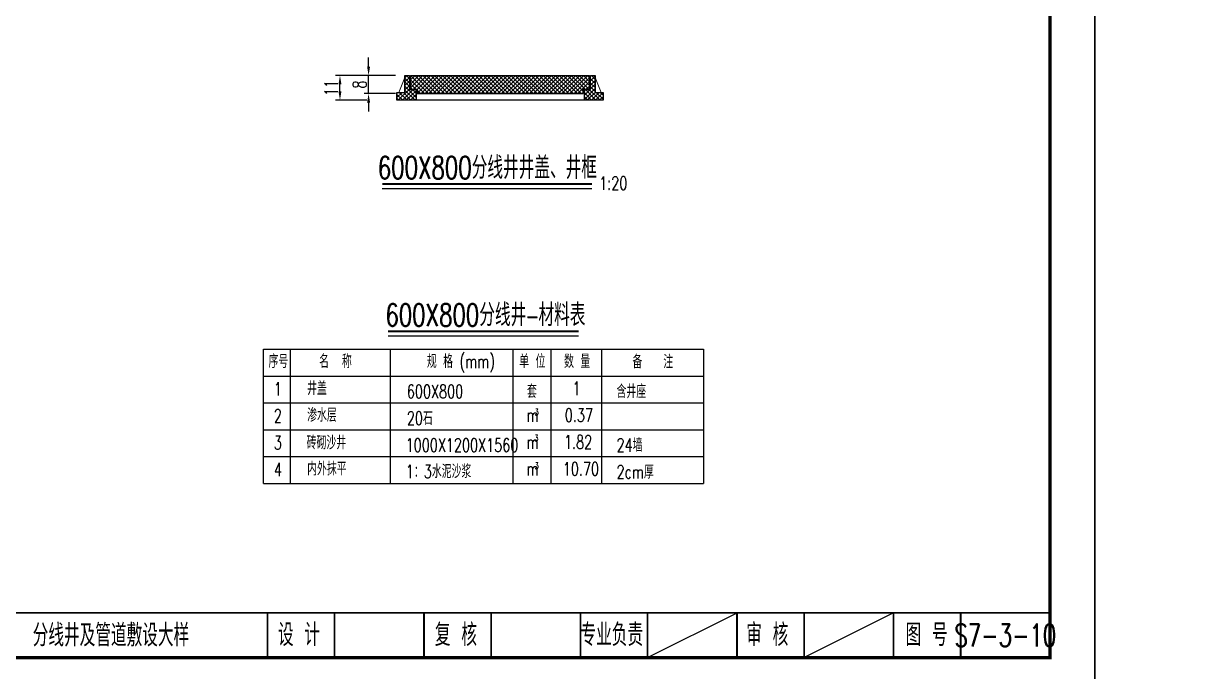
# Model space of a CAD drawing. Extents: x 12342 to 271026, y -9164 to -8044.
# Drawn here: x 15970.3 to 16229.6, y -8857.7 to -8712.6 of the extents above; entities that cross this region are included whole.
import ezdxf
from ezdxf.enums import TextEntityAlignment as Align

# ---------------------------------------------------------------- set-up
doc = ezdxf.new("R2010")
doc.units = 0
doc.header["$LTSCALE"] = 2
doc.header["$PDMODE"] = 32
doc.header["$PDSIZE"] = 0.3
doc.linetypes.add('DASHED', pattern=[0.75, 0.5, -0.25])
doc.layers.get('0').update_dxf_attribs({"linetype": 'CONTINUOUS'})
doc.layers.get('DEFPOINTS').update_dxf_attribs({"linetype": 'CONTINUOUS'})
for name, color, linetype in [('1', 251, 'DASHED'), ('1111111111', 7, 'CONTINUOUS'), ('图框', 7, 'CONTINUOUS'), ('尺寸标注', 4, 'CONTINUOUS'), ('文字', 7, 'CONTINUOUS'), ('说明文字', 2, 'CONTINUOUS'), ('边线', 7, 'CONTINUOUS')]:
    doc.layers.add(name, color=color, linetype=linetype)
doc.styles.get("Standard").update_dxf_attribs({"font": 'simplex1.shx', "width": 0.7, "bigfont": 'hztxt.shx'})
doc.dimstyles.new('1：20', dxfattribs={"dimtxt": 3, "dimasz": 2, "dimexe": 1, "dimexo": 1, "dimgap": 0.5, "dimtad": 1, "dimlfac": 2, "dimrnd": 0.0095, "dimdsep": 46, "dimtxsty": 'Standard', "dimcen": 0.09, "dimclrd": 256, "dimclre": 256, "dimclrt": 256, "dimadec": 0, "dimazin": 0, "dimtfac": 1, "dimtix": 1, "dimtmove": 2, "dimatfit": 3, "dimfxl": 0, "dimtolj": 1, "dimtzin": 0, "dimarcsym": 0})

# ---------------------------------------------------------------- blocks, each defined once
blk = doc.blocks.new('series')
at = {"width": 0.75}
for tag, height, p in [('页码', 4, (-35, -19)), ('图名', 5, (-220, -282)), ('图号', 5, (-20, -282))]:
    blk.add_attdef(tag, text='', height=height, dxfattribs=at).set_placement(p, align=Align.MIDDLE_CENTER)
blk = doc.blocks.new('*D871')
at = {"layer": 'DEFPOINTS', "color": 0}
for p in [(16041.14, -8724.32), (16074.97, -8724.32), (16074.97, -8729.85)]:
    blk.add_point(p, dxfattribs=at)
at = {"layer": '尺寸标注', "lineweight": -2}
for p, q in [((16047.14, -8724.32), (16040.14, -8724.32)), ((16041.14, -8727.85), (16041.14, -8726.32)), ((16047.14, -8729.85), (16040.14, -8729.85))]:
    blk.add_line(p, q, dxfattribs=at)
at = {"layer": '尺寸标注'}
for points in [[(16040.8, -8726.32), (16041.47, -8726.32), (16041.14, -8724.32)], [(16040.8, -8727.85), (16041.47, -8727.85), (16041.14, -8729.85)]]:
    blk.add_solid(points, dxfattribs=at)
at = {"layer": '尺寸标注', "insert": (16039.14, -8727.08), "char_height": 3, "attachment_point": 5, "rotation": 90}
blk.add_mtext('\\A1;11', dxfattribs=at)
blk = doc.blocks.new('*D872')
at = {"layer": 'DEFPOINTS', "color": 0}
for p in [(16047.53, -8724.32), (16060.21, -8724.32), (16060.21, -8728.39)]:
    blk.add_point(p, dxfattribs=at)
at = {"layer": '尺寸标注', "lineweight": -2}
for p, q in [((16047.53, -8722.32), (16047.53, -8720.32)), ((16053.53, -8724.32), (16046.53, -8724.32)), ((16047.53, -8728.39), (16047.53, -8724.32)), ((16053.53, -8728.39), (16046.53, -8728.39)), ((16047.53, -8730.39), (16047.53, -8732.39))]:
    blk.add_line(p, q, dxfattribs=at)
at = {"layer": '尺寸标注'}
for points in [[(16047.2, -8722.32), (16047.87, -8722.32), (16047.53, -8724.32)], [(16047.2, -8730.39), (16047.87, -8730.39), (16047.53, -8728.39)]]:
    blk.add_solid(points, dxfattribs=at)
at = {"layer": '尺寸标注', "insert": (16045.53, -8726.35), "char_height": 3, "attachment_point": 5, "rotation": 90}
blk.add_mtext('\\A1;8', dxfattribs=at)

msp = doc.modelspace()

# ---------------------------------------------------------------- linework, layer by layer
at = {"layer": '1', "color": 2, "linetype": 'ByBlock', "lineweight": 9}
for points in [[(16055.632113, -8724.7607), (16054.29666, -8728.131129)], [(16055.632113, -8724.824293), (16056.077264, -8724.315549)], [(16055.632113, -8725.714595), (16056.649601, -8724.7607)], [(16056.649601, -8725.968967), (16055.632113, -8724.951479)], [(16055.632113, -8726.604897), (16056.649601, -8725.587409)], [(16056.649601, -8725.015072), (16055.950078, -8724.315549)], [(16056.903973, -8724.506328), (16056.967566, -8724.315549)], [(16056.903973, -8725.333037), (16057.921461, -8724.315549)], [(16056.903973, -8726.286932), (16058.74817, -8724.315549)], [(16056.903973, -8727.113641), (16059.702065, -8724.315549)], [(16060.910332, -8728.385501), (16056.903973, -8724.315549)], [(16060.02003, -8728.385501), (16056.903973, -8725.269444)], [(16057.47631, -8727.495199), (16060.528774, -8724.315549)], [(16061.800634, -8728.385501), (16057.857868, -8724.315549)], [(16058.430205, -8727.495199), (16061.482669, -8724.315549)], [(16058.430205, -8728.321908), (16062.436564, -8724.315549)], [(16062.690936, -8728.385501), (16058.684577, -8724.315549)], [(16059.256914, -8728.385501), (16063.263273, -8724.315549)], [(16063.581238, -8728.385501), (16059.638472, -8724.315549)], [(16060.210809, -8728.385501), (16064.217168, -8724.315549)], [(16064.535133, -8728.385501), (16060.465181, -8724.315549)], [(16061.037518, -8728.385501), (16065.10747, -8724.315549)], [(16065.361842, -8728.385501), (16061.419076, -8724.315549)], [(16061.991413, -8728.385501), (16065.997772, -8724.315549)], [(16066.315737, -8728.385501), (16062.309378, -8724.315549)], [(16062.818122, -8728.385501), (16066.888074, -8724.315549)], [(16067.142446, -8728.385501), (16063.19968, -8724.315549)], [(16063.772017, -8728.385501), (16067.778377, -8724.315549)], [(16068.096342, -8728.385501), (16064.089982, -8724.315549)], [(16064.725912, -8728.385501), (16068.668679, -8724.315549)], [(16069.050237, -8728.385501), (16064.980284, -8724.315549)], [(16065.552621, -8728.385501), (16069.622574, -8724.315549)], [(16069.876946, -8728.385501), (16065.870586, -8724.315549)], [(16066.506516, -8728.385501), (16070.449283, -8724.315549)], [(16070.830841, -8728.385501), (16066.824481, -8724.315549)], [(16067.396818, -8728.385501), (16071.403178, -8724.315549)], [(16071.65755, -8728.385501), (16067.651191, -8724.315549)], [(16068.287121, -8728.385501), (16072.229887, -8724.315549)], [(16072.611445, -8728.385501), (16068.605086, -8724.315549)], [(16069.177423, -8728.385501), (16073.183782, -8724.315549)], [(16073.501747, -8728.385501), (16069.431795, -8724.315549)], [(16070.067725, -8728.385501), (16074.137677, -8724.315549)], [(16074.392049, -8728.385501), (16070.38569, -8724.315549)], [(16070.958027, -8728.385501), (16074.964386, -8724.315549)], [(16075.282351, -8728.385501), (16071.339585, -8724.315549)], [(16071.911922, -8728.385501), (16075.918281, -8724.315549)], [(16076.172653, -8728.385501), (16072.166294, -8724.315549)], [(16072.738631, -8728.385501), (16076.74499, -8724.315549)], [(16077.062955, -8728.385501), (16073.120189, -8724.315549)], [(16073.692526, -8728.385501), (16077.698885, -8724.315549)], [(16078.01685, -8728.385501), (16073.946898, -8724.315549)], [(16074.519235, -8728.385501), (16078.589187, -8724.315549)], [(16078.843559, -8728.385501), (16074.900793, -8724.315549)], [(16075.47313, -8728.385501), (16079.479489, -8724.315549)], [(16079.797454, -8728.385501), (16075.791095, -8724.315549)], [(16076.427025, -8728.385501), (16080.369791, -8724.315549)], [(16080.624163, -8728.385501), (16076.681397, -8724.315549)], [(16077.253734, -8728.385501), (16081.260094, -8724.315549)], [(16081.578059, -8728.385501), (16077.571699, -8724.315549)], [(16078.207629, -8728.385501), (16082.150396, -8724.315549)], [(16082.531954, -8728.385501), (16078.462001, -8724.315549)], [(16079.034338, -8728.385501), (16083.104291, -8724.315549)], [(16083.358663, -8728.385501), (16079.352303, -8724.315549)], [(16079.988233, -8728.385501), (16083.931, -8724.315549)], [(16084.312558, -8728.385501), (16080.306198, -8724.315549)], [(16080.878535, -8728.385501), (16084.884895, -8724.315549)], [(16085.20286, -8728.385501), (16081.132908, -8724.315549)], [(16081.768838, -8728.385501), (16085.711604, -8724.315549)], [(16086.093162, -8728.385501), (16082.086803, -8724.315549)], [(16082.65914, -8728.385501), (16086.665499, -8724.315549)], [(16086.983464, -8728.385501), (16082.913512, -8724.315549)], [(16083.549442, -8728.385501), (16087.619394, -8724.315549)], [(16087.873766, -8728.385501), (16083.867407, -8724.315549)], [(16084.439744, -8728.385501), (16088.446103, -8724.315549)], [(16088.764068, -8728.385501), (16084.821302, -8724.315549)], [(16085.393639, -8728.385501), (16089.399998, -8724.315549)], [(16089.717963, -8728.385501), (16085.648011, -8724.315549)], [(16086.220348, -8728.385501), (16090.226707, -8724.315549)], [(16090.544672, -8728.385501), (16086.601906, -8724.315549)], [(16087.174243, -8728.385501), (16091.180602, -8724.315549)], [(16091.498567, -8728.385501), (16087.492208, -8724.315549)], [(16088.000952, -8728.385501), (16092.070904, -8724.315549)], [(16092.325276, -8728.385501), (16088.38251, -8724.315549)], [(16088.954847, -8728.385501), (16092.961206, -8724.315549)], [(16093.279171, -8728.385501), (16089.272812, -8724.315549)], [(16089.908742, -8728.385501), (16093.851508, -8724.315549)], [(16094.233066, -8728.385501), (16090.163114, -8724.315549)], [(16090.735451, -8728.385501), (16094.805404, -8724.315549)], [(16095.059776, -8728.385501), (16091.053416, -8724.315549)], [(16091.689346, -8728.385501), (16095.632113, -8724.315549)], [(16095.504927, -8727.813164), (16092.007311, -8724.315549)], [(16092.516055, -8728.385501), (16096.586008, -8724.315549)], [(16096.013671, -8727.495199), (16092.83402, -8724.315549)], [(16093.46995, -8728.385501), (16096.903973, -8724.824293)], [(16096.84038, -8727.495199), (16093.787915, -8724.315549)], [(16096.903973, -8726.604897), (16094.614625, -8724.315549)], [(16096.903973, -8725.778188), (16095.56852, -8724.315549)], [(16096.903973, -8724.824293), (16096.522415, -8724.315549)], [(16097.158345, -8724.569921), (16097.412717, -8724.315549)], [(16097.158345, -8725.523816), (16098.175833, -8724.506328)], [(16098.175833, -8726.096153), (16097.158345, -8725.078665)], [(16097.158345, -8726.477711), (16098.175833, -8725.460223)], [(16098.175833, -8725.205851), (16097.349124, -8724.315549)], [(16098.175833, -8724.7607), (16099.574879, -8728.131129)], [(16053.851508, -8728.385501), (16054.10588, -8728.131129)], [(16053.851508, -8729.275803), (16055.059776, -8728.131129)], [(16054.169473, -8729.84814), (16056.649601, -8727.368013)], [(16056.140857, -8729.84814), (16054.360253, -8728.131129)], [(16055.123369, -8729.84814), (16057.47631, -8727.495199)], [(16056.967566, -8729.84814), (16055.314148, -8728.131129)], [(16056.649601, -8726.795676), (16055.632113, -8725.778188)], [(16055.632113, -8727.558792), (16056.649601, -8726.541304)], [(16058.175833, -8729.275803), (16055.632113, -8726.732083)], [(16057.921461, -8729.84814), (16055.632113, -8727.622385)], [(16055.950078, -8729.84814), (16058.175833, -8727.749571)], [(16058.175833, -8727.495199), (16056.903973, -8726.223339)], [(16057.349124, -8727.495199), (16056.903973, -8727.050048)], [(16058.175833, -8728.321908), (16057.349124, -8727.495199)], [(16059.129728, -8728.385501), (16058.430205, -8727.622385)], [(16094.360253, -8728.385501), (16096.903973, -8725.778188)], [(16095.250555, -8728.385501), (16095.504927, -8728.131129)], [(16095.759299, -8729.784547), (16098.175833, -8727.240827)], [(16095.759299, -8727.876757), (16096.140857, -8727.495199)], [(16095.759299, -8728.830652), (16097.094752, -8727.495199)], [(16097.412717, -8729.84814), (16095.759299, -8728.067536)], [(16098.366612, -8729.84814), (16096.013671, -8727.495199)], [(16096.140857, -8727.495199), (16096.903973, -8726.732083)], [(16096.395229, -8729.84814), (16098.175833, -8728.131129)], [(16099.320507, -8729.84814), (16096.84038, -8727.495199)], [(16098.175833, -8726.986455), (16097.158345, -8726.03256)], [(16097.158345, -8727.30442), (16098.175833, -8726.286932)], [(16098.175833, -8727.876757), (16097.158345, -8726.859269)], [(16097.349124, -8729.84814), (16099.129728, -8728.131129)], [(16098.303019, -8729.84814), (16099.956437, -8728.131129)], [(16099.956437, -8729.657361), (16098.430205, -8728.131129)], [(16099.956437, -8728.767059), (16099.320507, -8728.131129)], [(16055.186962, -8729.84814), (16053.851508, -8728.57628)], [(16054.29666, -8729.84814), (16053.851508, -8729.402989)], [(16056.903973, -8729.84814), (16058.175833, -8728.57628)], [(16057.730682, -8729.84814), (16058.175833, -8729.530175)], [(16096.586008, -8729.84814), (16095.759299, -8729.021431)], [(16099.129728, -8729.84814), (16099.956437, -8729.085024)]]:
    msp.add_lwpolyline(points, dxfattribs=at)
at = {"layer": '1', "color": 2, "linetype": 'ByBlock', "lineweight": 25}
for points in [[(16058.430205, -8728.385501), (16058.430205, -8727.495199), (16056.903973, -8727.495199), (16056.903973, -8724.315549), (16096.903973, -8724.315549), (16096.903973, -8727.495199), (16095.504927, -8727.495199), (16095.504927, -8728.385501), (16058.430205, -8728.385501)], [(16058.175833, -8727.495199), (16058.175833, -8729.84814)], [(16095.759299, -8727.495199), (16095.759299, -8729.84814)]]:
    msp.add_lwpolyline(points, dxfattribs=at)
at = {"layer": '1111111111', "color": 7}
for p, q in [((16029.984656, -8785.550434), (16029.984656, -8791.553152)), ((16052.357105, -8785.550434), (16052.357105, -8791.553152)), ((16079.823043, -8785.550434), (16079.823043, -8791.553152)), ((16088.257336, -8785.550434), (16088.257336, -8791.553152)), ((16099.640141, -8785.550434), (16099.640141, -8791.553152)), ((16024.005704, -8791.553152), (16122.390409, -8791.553152)), ((16029.984656, -8791.553152), (16029.984656, -8815.564023)), ((16052.357105, -8791.553152), (16052.357105, -8815.564023)), ((16079.823043, -8791.553152), (16079.823043, -8815.564023)), ((16088.257336, -8791.553152), (16088.257336, -8815.564023)), ((16099.640141, -8791.553152), (16099.640141, -8815.564023)), ((16024.005704, -8797.55587), (16122.390409, -8797.55587)), ((16024.005704, -8803.558587), (16122.390409, -8803.558587)), ((16024.005704, -8809.561305), (16122.390409, -8809.561305))]:
    msp.add_line(p, q, dxfattribs=at)
at = {"layer": '图框', "linetype": 'Continuous'}
msp.add_line((16109.923771, -8854.543704), (16129.923771, -8844.543704), dxfattribs=at)
at = {"layer": '图框'}
msp.add_line((16164.923771, -8844.543704), (16144.923771, -8854.543704), dxfattribs=at)
for points in [[(16209.923771, -8864.543704), (16209.923771, -8567.543704), (15789.923771, -8567.543704), (15789.923771, -8864.543704)], [(16629.923771, -8864.543704), (16629.923771, -8567.543704), (16209.923771, -8567.543704), (16209.923771, -8864.543704)]]:
    msp.add_lwpolyline(points, close=True, dxfattribs=at)
for points, const_width in [([(16199.923771, -8577.543704), (15819.923771, -8577.543704), (15819.923771, -8854.543704), (16199.923771, -8854.543704), (16199.923771, -8577.543704)], 0.7), ([(15819.923771, -8844.543704), (16199.923771, -8844.543704)], 0.4), ([(16024.923771, -8854.543704), (16024.923771, -8844.543704)], 0.4), ([(16039.923771, -8854.543704), (16039.923771, -8844.543704)], 0.4), ([(16059.923771, -8854.543704), (16059.923771, -8844.543704)], 0.4), ([(16074.923771, -8854.543704), (16074.923771, -8844.543704)], 0.4), ([(16094.923771, -8854.543704), (16094.923771, -8844.543704)], 0.4), ([(16094.923771, -8854.543704), (16094.923771, -8844.543704)], 0.4), ([(16109.923771, -8854.543704), (16109.923771, -8844.543704)], 0.4), ([(16129.923771, -8854.543704), (16129.923771, -8844.543704)], 0.4), ([(16144.923771, -8854.543704), (16144.923771, -8844.543704)], 0.4), ([(16164.923771, -8854.543704), (16164.923771, -8844.543704)], 0.4), ([(16179.923771, -8854.543704), (16179.923771, -8844.543704)], 0.4)]:
    msp.add_lwpolyline(points, dxfattribs=dict(at, const_width=const_width))
at = {"layer": '图框', "color": 1}
msp.add_lwpolyline([(16095.504927, -8727.495199), (16097.158345, -8727.495199), (16097.158345, -8724.315549), (16098.175833, -8724.315549), (16098.175833, -8728.131129), (16099.956437, -8728.131129), (16099.956437, -8729.84814), (16053.851508, -8729.84814), (16053.851508, -8728.131129), (16055.632113, -8728.131129), (16055.632113, -8724.315549), (16056.649601, -8724.315549), (16056.649601, -8727.495199), (16058.430205, -8727.495199), (16058.430205, -8728.385501), (16095.504927, -8728.385501), (16095.504927, -8727.495199)], dxfattribs=at)
at = {"layer": '文字'}
for p, q in [((16050.580484, -8749.608173), (16097.466393, -8749.608173)), ((16051.901064, -8782.550434), (16094.495049, -8782.550434))]:
    msp.add_line(p, q, dxfattribs=at)
at = {"layer": '文字', "const_width": 0.4}
for points in [[(16050.580484, -8748.608173), (16097.466393, -8748.608173)], [(16051.901064, -8781.550434), (16094.495049, -8781.550434)]]:
    msp.add_lwpolyline(points, dxfattribs=at)
at = {"layer": '说明文字'}
msp.add_line((16052.357105, -8815.564023), (16099.640141, -8815.564023), dxfattribs=at)
msp.add_line((16052.357105, -8815.564023), (16099.640141, -8815.564023), dxfattribs=at)
msp.add_line((16052.357105, -8815.564023), (16099.640141, -8815.564023), dxfattribs=at)
msp.add_line((16052.357105, -8815.564023), (16099.640141, -8815.564023), dxfattribs=at)
at = {"layer": '边线', "color": 1}
for p, q in [((16122.390409, -8785.550434), (16122.390409, -8791.553152)), ((16122.390409, -8791.553152), (16122.390409, -8815.564023)), ((16024.005704, -8815.564023), (16099.640141, -8815.564023)), ((16024.005704, -8815.564023), (16122.405753, -8815.564023))]:
    msp.add_line(p, q, dxfattribs=at)
for points in [[(16024.005704, -8785.550434), (16122.390409, -8785.550434), (16122.390409, -8785.550434)], [(16024.005704, -8791.553152), (16024.005704, -8785.550434)], [(16024.005704, -8815.564023), (16024.005704, -8791.553152)]]:
    msp.add_lwpolyline(points, dxfattribs=at)

# ---------------------------------------------------------------- block references
at = {"layer": '图框'}
ref = msp.add_blockref('series', (16209.923771, -8567.543704), dxfattribs=at)
ref.add_attrib('页码', '第  1  页    共  2  页', dxfattribs={"layer": '0', "height": 4, "width": 0.7}).set_placement((16174.923771, -8586.543704), align=Align.MIDDLE_CENTER)
ref.add_attrib('图名', '分线井及管道敷设大样', dxfattribs={"layer": '0', "height": 5, "width": 0.7}).set_placement((15989.923771, -8849.543704), align=Align.MIDDLE_CENTER)
ref.add_attrib('图号', 'S7-3-10', dxfattribs={"layer": '0', "height": 5, "width": 0.7}).set_placement((16189.923771, -8849.543704), align=Align.MIDDLE_CENTER)

# ---------------------------------------------------------------- texts
at = {"layer": '1111111111', "color": 7, "width": 0.7}
for s, height, p in [('序号', 3, (16025.152668, -8789.772547)), ('名  称', 3, (16036.483756, -8789.772547)), ('规 格 (mm)', 3, (16060.562969, -8789.772547)), ('单 位', 3, (16081.22053, -8789.772547)), ('数 量', 3, (16091.249343, -8789.772547)), ('备   注', 3, (16106.544679, -8789.855881)), ('1', 3, (16026.341158, -8795.948005)), ('井盖', 3, (16033.793784, -8795.789406)), ('1', 3, (16093.135245, -8795.810538)), ('含井座', 3, (16102.989571, -8796.495527)), ('600X800', 3, (16056.090229, -8796.495527)), ('套', 3, (16082.948673, -8796.495527)), ('2', 3, (16026.341158, -8801.950722)), ('渗水层', 3, (16033.793784, -8801.792124)), ('20石', 3, (16056.090229, -8802.498245)), ('m', 3, (16082.831002, -8801.813255)), ('3', 1.5, (16084.68192, -8800.356675)), ('0.37', 3, (16091.406619, -8801.813255)), ('3', 3, (16026.341158, -8807.95344)), ('砖砌沙井', 3, (16033.690794, -8807.95344)), ('1000X1200X1560', 3, (16055.821086, -8808.500962)), ('m', 3, (16082.831002, -8807.815973)), ('3', 1.5, (16084.615256, -8806.203941)), ('1.82', 3, (16091.231129, -8807.815973)), ('24墙', 3, (16102.989571, -8808.500962)), ('4', 3, (16026.341158, -8813.956158)), ('内外抹平', 3, (16033.793784, -8813.797559)), ('1：3水泥沙浆', 3, (16055.876493, -8814.386728)), ('3', 1.5, (16084.68192, -8812.384297)), ('10.70', 3, (16090.967937, -8813.818691)), ('m', 3, (16082.831002, -8813.818691)), ('2cm厚', 3, (16102.989571, -8814.50368))]:
    msp.add_text(s, height=height, dxfattribs=at).set_placement(p)
at = {"layer": '图框', "width": 0.7}
for s, p in [('设 计', (16031.968437, -8849.449117)), ('复 核', (16067.063254, -8849.449117)), ('专业负责', (16101.913999, -8849.449117)), ('审 核', (16136.687804, -8849.449117)), ('图 号', (16172.306974, -8849.449117))]:
    msp.add_text(s, height=5, dxfattribs=at).set_placement(p, align=Align.MIDDLE_CENTER)
at = {"layer": '文字', "width": 0.7}
for s, height, p in [('600X800分线井井盖、井框', 5, (16074.097556, -8744.952827)), ('1:20', 3, (16102.25426, -8748.430271)), ('600X800分线井—材料表', 5, (16073.658439, -8777.895089))]:
    msp.add_text(s, height=height, dxfattribs=at).set_placement(p, align=Align.MIDDLE_CENTER)

# ---------------------------------------------------------------- dimensions: what is measured, and where the dimension line sits
at = {"layer": '尺寸标注'}
for base, p1, p2, text, picture, middle in [((16047.533005, -8724.315549), (16060.210809, -8728.385501), (16060.210809, -8724.315549), '8', '*D872', (16045.533005, -8726.350525)), ((16041.136955, -8724.315549), (16074.968078, -8729.84814), (16074.968078, -8724.315549), '11', '*D871', (16039.136955, -8727.081845))]:
    dim = msp.add_linear_dim(base=base, p1=p1, p2=p2, angle=90, text=text, dimstyle='1：20', dxfattribs=at)
    dim.commit()
    dim.dimension.update_dxf_attribs({"geometry": picture, "text_midpoint": middle})

doc.saveas('drawing.dxf')
